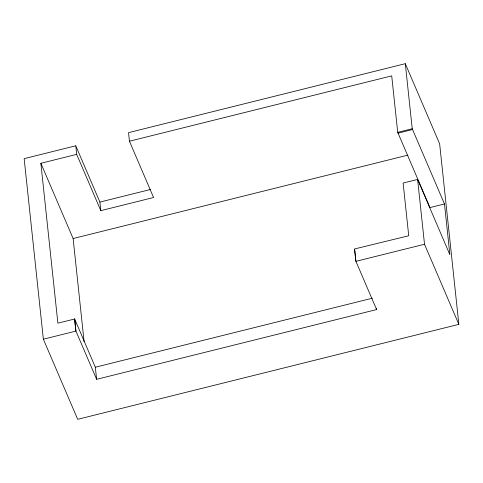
<?xml version="1.0" encoding="UTF-8"?>
<svg xmlns="http://www.w3.org/2000/svg" width="483" height="483" viewBox="0 0 483 483"><rect width="100%" height="100%" fill="white"/><g stroke="black" fill="none" stroke-linecap="round" stroke-linejoin="round"><path stroke-width="0.72" d="M75.777 145.788L24.15 158.647L43.361 339.205L77.697 419.316L458.85 324.353L439.639 143.795L405.303 63.684L128.532 132.644L129.444 141.217L153.57 197.511L100.814 210.654L76.688 154.361L75.777 145.788L99.903 202.087L100.814 210.654M43.361 339.205L75.952 331.09L74.666 318.991L57.882 323.175L40.868 163.284L76.688 154.361M129.444 141.217L391.713 75.873L397.72 132.342L429.973 207.593L444.481 203.983L449.872 254.692L417.62 179.441L403.118 183.051L408.727 235.764L354.528 248.968L355.814 261.061L376.607 309.567L96.624 379.324L75.837 330.819L74.545 318.72L95.338 367.225L96.624 379.324M99.903 202.087L150.491 189.481M397.72 132.342L412.228 128.732L444.481 203.983M398.07 133.151L412.573 129.541M40.868 163.284L73.126 238.536L407.887 155.128M458.85 324.353L424.515 244.247L355.935 261.333L354.643 249.234M95.338 367.225L372.393 298.198M405.303 63.684L412.228 128.732M417.62 179.441L424.515 244.247M376.456 308.142L376.607 309.567M73.126 238.536L84.096 341.644"/></g></svg>
